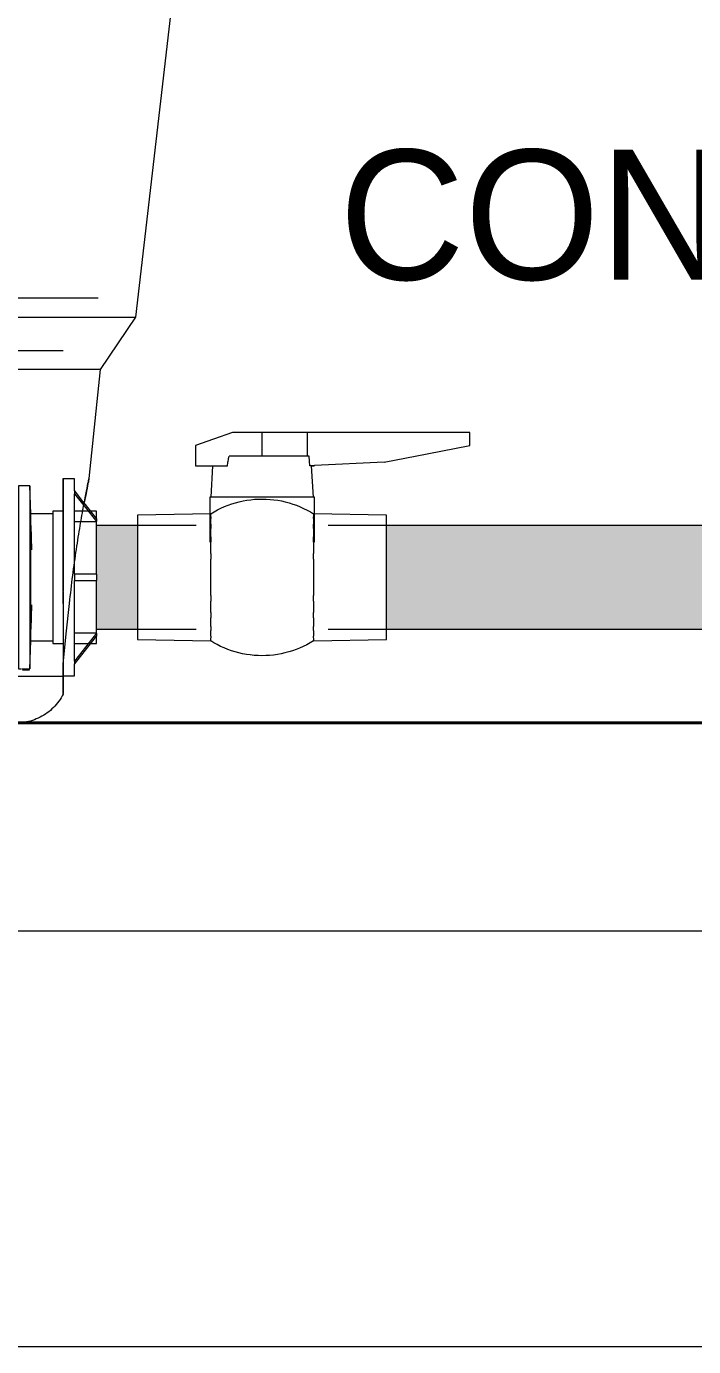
# Model space of a CAD drawing. Header units: metres. Extents: x 15 to 69.3, y -12.4 to 16.4.
# Drawn here: x 26.588 to 26.909, y 2.45 to 3.085 of the extents above; entities that cross this region are included whole.
import ezdxf

# ---------------------------------------------------------------- set-up
doc = ezdxf.new("R2010")
doc.units = ezdxf.units.M
doc.layers.add('1095_ARQ_BASE_COBERTA_dwg', color=7, linetype='Continuous', lineweight=5, true_color=0x767676)
doc.layers.add('A-FLOR', color=7, linetype='Continuous', lineweight=9, true_color=0x007f00)
for name, color, linetype, lineweight in [('A-WALL', 7, 'Continuous', 9), ('G-ANNO-TEXT', 7, 'Continuous', 5), ('KIRYA - PAREDE', 7, 'Continuous', 40), ('KIRYA - PAREDE VISTA', 7, 'Continuous', 15), ('KIRYA - PISO', 7, 'Continuous', 5), ('P-PIPE', 7, 'Continuous', 5), ('P-SANR-FIXT', 7, 'Continuous', 5), ('VEGETAÇÃO', 7, 'Continuous', 5)]:
    doc.layers.add(name, color=color, linetype=linetype, lineweight=lineweight)
doc.styles.add('Century Gothic_3', font='GOTHIC.TTF', dxfattribs={"height": 0.0625})

# ---------------------------------------------------------------- blocks, each defined once
blk = doc.blocks.new('1095_ARQ_BASE_COBERTA_dwg_A$C015C14DD-V19-AA')
at = {"layer": 'VEGETAÇÃO', "flags": 128}
for points in [[(-14.54564, 2.75), (-14.27045, 2.75), (-13.99619, 2.75)], [(-14.5362, 2.75), (-14.26101, 2.75), (-13.98675, 2.75)], [(-14.49842, 2.75), (-14.22323, 2.75), (-13.94897, 2.75)], [(-14.49741, 2.75), (-14.39323, 2.75), (-14.05365, 2.75)], [(-14.48797, 2.75), (-14.38379, 2.75), (-14.04421, 2.75)], [(-14.45964, 2.75), (-14.35545, 2.75), (-14.01588, 2.75)], [(-14.11093, 2.75), (-14.38519, 2.75), (-14.04562, 2.75)], [(-14.38509, 2.75), (-14.1099, 2.75), (-13.83564, 2.75)], [(-14.37464, 2.75), (-14.27045, 2.75), (-13.93088, 2.75)], [(-14.30544, 2.75), (-14.03026, 2.75), (-14.36983, 2.75)], [(-14.36519, 2.75), (-14.26101, 2.75), (-13.92143, 2.75)], [(-14.06657, 2.75), (-14.34083, 2.75), (-14.00125, 2.75)], [(-14.06657, 2.75), (-14.34083, 2.75), (-14.00125, 2.75)], [(-14.32742, 2.75), (-14.22323, 2.75), (-13.88366, 2.75)], [(-14.13444, 2.75), (-14.03026, 2.75), (-14.30452, 2.75)], [(-13.99527, 2.75), (-14.27045, 2.75), (-14.16477, 2.75)], [(-13.98582, 2.75), (-14.26101, 2.75), (-14.15532, 2.75)], [(-13.97691, 2.75), (-14.25209, 2.75), (-14.14641, 2.75)], [(-13.97783, 2.75), (-14.25209, 2.75), (-13.91252, 2.75)], [(-13.94805, 2.75), (-14.22323, 2.75), (-14.11755, 2.75)], [(-14.21408, 2.75), (-14.1099, 2.75), (-13.77032, 2.75)], [(-13.83471, 2.75), (-14.1099, 2.75), (-14.00421, 2.75)], [(-13.75507, 2.75), (-14.03026, 2.75), (-13.92457, 2.75)], [(-13.756, 2.75), (-14.03026, 2.75), (-13.69068, 2.75)]]:
    blk.add_lwpolyline(points, dxfattribs=at)
blk = doc.blocks.new('1095_ARQ_BASE_COBERTA_dwg-3608433-AA')
at = {"layer": 'KIRYA - PAREDE'}
for p, q in [((-13.86098, 2.75), (-15.98629, 2.75)), ((-11.81796, 2.75), (-13.86098, 2.75))]:
    blk.add_line(p, q, dxfattribs=at)
at = {"layer": 'KIRYA - PAREDE VISTA'}
for p, q in [((-13.46031, 2.75), (-15.98629, 2.75)), ((-14.71362, 2.75), (-14.01362, 2.75)), ((-14.01362, 2.75), (-14.71362, 2.75)), ((-14.09111, 2.75), (-11.81796, 2.75)), ((-11.81796, 2.75), (-14.07019, 2.75)), ((-13.79641, 2.75), (-13.96548, 2.75)), ((-13.62734, 2.75), (-13.96548, 2.75)), ((-13.62734, 2.75), (-13.79641, 2.75))]:
    blk.add_line(p, q, dxfattribs=at)
at = {"layer": 'KIRYA - PISO'}
for p, q in [((-11.81764, 2.75), (-15.98641, 2.75)), ((-11.81796, 2.75), (-15.98629, 2.75)), ((-11.81796, 2.75), (-15.98629, 2.75)), ((-11.81796, 2.75), (-15.98629, 2.75)), ((-11.81796, 2.75), (-15.98629, 2.75)), ((-11.8178, 2.75), (-15.5673, 2.75))]:
    blk.add_line(p, q, dxfattribs=at)
at = {"layer": 'KIRYA - PISO', "flags": 128}
blk.add_lwpolyline([(-11.81796, 2.75), (-15.81001, 2.75), (-15.98629, 2.75)], dxfattribs=at)
blk.add_blockref('1095_ARQ_BASE_COBERTA_dwg_A$C015C14DD-V19-AA', (0, 0))
blk = doc.blocks.new('Caixa d_água de polietileno 1000 a 5000 Litros - Fortlev - 1000 L-3619391-AA')
at = {"layer": 'P-SANR-FIXT', "color": 8, "true_color": 0x808080}
for p, q in [((-14.01281, 2.94521), (-13.99372, 3.11055)), ((-15.24281, 2.94521), (-14.01281, 2.94521)), ((-14.02981, 2.92), (-14.01281, 2.94521)), ((-14.02981, 2.92), (-15.2258, 2.92)), ((-14.03533, 2.86748), (-14.02981, 2.92)), ((-14.04781, 2.77225), (-14.57426, 2.77225))]:
    blk.add_line(p, q, dxfattribs=at)
at = {"layer": 'P-SANR-FIXT', "color": 254, "true_color": 0xd2d2d2}
for p, q in [((-14.03085, 2.95423), (-14.58522, 2.95423)), ((-14.05503, 2.95423), (-14.08479, 2.95423)), ((-14.03692, 2.95423), (-14.05503, 2.95423)), ((-14.03237, 2.95423), (-14.03692, 2.95423)), ((-14.03085, 2.95423), (-14.03237, 2.95423)), ((-14.09732, 2.92914), (-14.04777, 2.92914)), ((-14.08434, 2.92914), (-14.05368, 2.92914)), ((-14.05368, 2.92914), (-14.04777, 2.92914)), ((-14.04781, 2.83748), (-14.04781, 2.86748)), ((-14.04781, 2.81325), (-14.04781, 2.83748)), ((-14.04781, 2.80748), (-14.04781, 2.81299)), ((-14.04781, 2.80748), (-14.04781, 2.77823)), ((-14.06397, 2.77534), (-14.0673, 2.77534)), ((-14.06397, 2.77534), (-14.0673, 2.77534)), ((-14.04781, 2.77225), (-14.04809, 2.77225))]:
    blk.add_line(p, q, dxfattribs=at)
at = {"layer": 'P-SANR-FIXT', "color": 7, "true_color": 0xf9f9f9}
for p, q in [((-14.33307, 2.94521), (-14.03772, 2.94521)), ((-14.03743, 2.94521), (-14.03683, 2.94521)), ((-14.0546, 2.92), (-14.62781, 2.92)), ((-14.04988, 2.92), (-14.05435, 2.92)), ((-14.04837, 2.92), (-14.04978, 2.92))]:
    blk.add_line(p, q, dxfattribs=at)
at = {"layer": 'P-SANR-FIXT', "color": 7, "true_color": 0xefefef}
for p, q in [((-14.03683, 2.94521), (-14.01281, 2.94521)), ((-14.02981, 2.92), (-14.04837, 2.92)), ((-14.04849, 2.77225), (-14.06533, 2.77225)), ((-14.04809, 2.77225), (-14.04838, 2.77225))]:
    blk.add_line(p, q, dxfattribs=at)
at = {"layer": 'P-SANR-FIXT', "color": 8, "true_color": 0x808080, "flags": 128}
for points in [[(-14.04781, 2.77823), (-14.04626, 2.79286), (-14.04472, 2.80748)], [(-14.04781, 2.76386), (-14.04827, 2.76297), (-14.04877, 2.76211), (-14.0493, 2.76126), (-14.04987, 2.76044), (-14.05047, 2.75964), (-14.0511, 2.75886), (-14.05176, 2.75811), (-14.05245, 2.75739), (-14.05316, 2.75669), (-14.05391, 2.75602), (-14.05468, 2.75539), (-14.05548, 2.75478), (-14.0563, 2.75421), (-14.05714, 2.75367), (-14.05801, 2.75317), (-14.05889, 2.7527), (-14.05979, 2.75227), (-14.06071, 2.75187), (-14.06164, 2.75151), (-14.06258, 2.75118), (-14.06354, 2.7509), (-14.06451, 2.75065), (-14.06549, 2.75045)]]:
    blk.add_lwpolyline(points, dxfattribs=at)
at = {"layer": 'P-SANR-FIXT', "color": 8, "true_color": 0x808080}
for points, knots in [([(-14.04472, 2.80748), (-14.04423, 2.81197), (-14.0432, 2.82093), (-14.0414, 2.83368), (-14.03957, 2.84512), (-14.03786, 2.8547), (-14.03599, 2.86436), (-14.03535, 2.86748), (-14.03533, 2.86748)], [-1, -1, -1, -1, -0.857143, -0.714286, -0.571429, -0.428571, -0.285714, 0, 0, 0, 0]), ([(-14.04781, 2.76386), (-14.04781, 2.76384), (-14.04781, 2.7639), (-14.04781, 2.76415), (-14.04781, 2.76445), (-14.04781, 2.76477), (-14.04781, 2.76514), (-14.04781, 2.76566), (-14.04781, 2.76646), (-14.04781, 2.76757), (-14.04781, 2.76932), (-14.04781, 2.77098), (-14.04781, 2.77225)], [-1, -1, -1, -1, -0.833333, -0.75, -0.666667, -0.583333, -0.5, -0.416667, -0.333333, -0.25, -0.166667, 0, 0, 0, 0])]:
    blk.add_open_spline(points, degree=3, knots=knots, dxfattribs=at)
at = {"layer": 'P-SANR-FIXT', "color": 254, "true_color": 0xd2d2d2}
for points, knots in [([(-14.03533, 2.86748), (-14.03535, 2.86748), (-14.03595, 2.86457), (-14.0372, 2.85807), (-14.0376, 2.85596)], [-1, -1, -1, -1, -0.7142857, -0.6001887, -0.6001887, -0.6001887, -0.6001887]), ([(-14.04781, 2.77225), (-14.04781, 2.77121), (-14.04781, 2.76983), (-14.04781, 2.76833), (-14.04781, 2.76736), (-14.04781, 2.76661), (-14.04781, 2.76607), (-14.04781, 2.76572), (-14.04781, 2.76546), (-14.04781, 2.76526), (-14.04781, 2.76507), (-14.04781, 2.76484), (-14.04781, 2.7646), (-14.04781, 2.76445), (-14.04781, 2.76438)], [-1, -1, -1, -1, -0.875, -0.8125, -0.75, -0.6875, -0.625, -0.5625, -0.53125, -0.5, -0.46875, -0.4375, -0.375, -0.3117125, -0.3117125, -0.3117125, -0.3117125])]:
    blk.add_open_spline(points, degree=3, knots=knots, dxfattribs=at)
at = {"layer": 'P-SANR-FIXT', "color": 8, "true_color": 0x808080}
for points in [[(-14.04781, 2.77225), (-14.04781, 2.77321), (-14.04781, 2.77518), (-14.04781, 2.7772), (-14.04781, 2.77823)], [(-14.04781, 2.77264), (-14.04781, 2.77251), (-14.04781, 2.77238), (-14.04781, 2.77225)]]:
    blk.add_open_spline(points, degree=3, dxfattribs=at)
at = {"layer": 'P-SANR-FIXT', "color": 7, "true_color": 0xefefef}
blk.add_open_spline([(-14.04781, 2.77519), (-14.04781, 2.77462), (-14.04781, 2.77405), (-14.04781, 2.77348)], degree=3, dxfattribs=at)
at = {"layer": 'P-SANR-FIXT', "color": 254, "true_color": 0xd2d2d2}
for points in [[(-14.04781, 2.77348), (-14.04781, 2.7732), (-14.04781, 2.77292), (-14.04781, 2.77264)], [(-14.04781, 2.76419), (-14.04781, 2.76397), (-14.04781, 2.76385), (-14.04781, 2.76386)]]:
    blk.add_open_spline(points, degree=3, dxfattribs=at)
blk = doc.blocks.new('Adaptador Soldavel com Anel para Caixa Dagua - Fortlev - Standard-3575439-AA')
at = {"layer": 'P-PIPE', "color": 253, "true_color": 0xa6a6a6}
for p, q in [((-14.06381, 2.864), (-14.06931, 2.864)), ((-14.06931, 2.864), (-14.06931, 2.8314)), ((-14.06337, 2.8505), (-14.06381, 2.864)), ((-14.06381, 2.864), (-14.06381, 2.86333)), ((-14.04231, 2.86735), (-14.04781, 2.86735)), ((-14.04781, 2.86735), (-14.04781, 2.82)), ((-14.04231, 2.86174), (-14.04231, 2.86735)), ((-14.06381, 2.86332), (-14.06381, 2.82)), ((-14.04231, 2.86174), (-14.04231, 2.86024)), ((-14.03775, 2.85591), (-14.04231, 2.86174)), ((-14.04231, 2.82698), (-14.04231, 2.86024)), ((-14.04231, 2.86024), (-14.03788, 2.85458)), ((-14.06931, 2.8535), (-14.08481, 2.8535)), ((-14.08481, 2.8535), (-14.08481, 2.85341)), ((-14.08481, 2.85263), (-14.08481, 2.85341)), ((-14.08481, 2.85341), (-14.07581, 2.85341)), ((-14.08481, 2.85263), (-14.08481, 2.84545)), ((-14.07581, 2.85263), (-14.08481, 2.85263)), ((-14.07581, 2.84536), (-14.07581, 2.85341)), ((-14.04781, 2.85185), (-14.05281, 2.85185)), ((-14.05281, 2.85185), (-14.05281, 2.82)), ((-14.03834, 2.85185), (-14.04231, 2.85185)), ((-14.08481, 2.8505), (-14.09881, 2.8505)), ((-14.09881, 2.8505), (-14.09881, 2.82)), ((-14.08481, 2.84536), (-14.08481, 2.8419)), ((-14.07581, 2.84536), (-14.08481, 2.84536)), ((-14.05281, 2.8505), (-14.06337, 2.8505)), ((-14.06337, 2.84641), (-14.06337, 2.8505)), ((-14.06337, 2.82), (-14.06337, 2.84635)), ((-14.06281, 2.8332), (-14.06319, 2.845)), ((-14.04231, 2.8468), (-14.03949, 2.8468)), ((-14.08481, 2.84157), (-14.08481, 2.8419)), ((-14.08481, 2.8419), (-14.08123, 2.8419)), ((-14.08481, 2.84157), (-14.08481, 2.82246)), ((-14.08123, 2.84157), (-14.08481, 2.84157)), ((-14.07581, 2.84157), (-14.08103, 2.84157)), ((-14.08097, 2.8419), (-14.07581, 2.8419)), ((-14.07581, 2.82245), (-14.07581, 2.8419)), ((-14.06931, 2.83139), (-14.06931, 2.82)), ((-14.09881, 2.82), (-14.09881, 2.7895)), ((-14.08481, 2.82245), (-14.08481, 2.82)), ((-14.07581, 2.82245), (-14.08481, 2.82245)), ((-14.08481, 2.82), (-14.08481, 2.81755)), ((-14.06931, 2.82), (-14.06931, 2.776)), ((-14.06381, 2.82), (-14.06381, 2.776)), ((-14.06337, 2.7895), (-14.06337, 2.82)), ((-14.05281, 2.82), (-14.05281, 2.78815)), ((-14.04781, 2.82), (-14.04781, 2.81314)), ((-14.08481, 2.81755), (-14.07583, 2.81755)), ((-14.08481, 2.81754), (-14.08481, 2.79843)), ((-14.07581, 2.7981), (-14.07581, 2.81755)), ((-14.06319, 2.795), (-14.06281, 2.8068)), ((-14.04781, 2.81288), (-14.04781, 2.79633)), ((-14.08481, 2.7981), (-14.08481, 2.79843)), ((-14.07581, 2.79843), (-14.08481, 2.79843)), ((-14.08481, 2.7981), (-14.08481, 2.79464)), ((-14.07581, 2.7981), (-14.08481, 2.7981)), ((-14.08481, 2.79464), (-14.07581, 2.79464)), ((-14.08481, 2.79455), (-14.08481, 2.78737)), ((-14.07581, 2.78659), (-14.07581, 2.79464)), ((-14.04781, 2.79618), (-14.04781, 2.77309)), ((-14.09881, 2.7895), (-14.08481, 2.7895)), ((-14.06381, 2.776), (-14.06337, 2.7895)), ((-14.06337, 2.7895), (-14.05281, 2.7895)), ((-14.05281, 2.78815), (-14.04889, 2.78815)), ((-14.04867, 2.78815), (-14.04802, 2.78815)), ((-14.08481, 2.78659), (-14.08481, 2.78737)), ((-14.07581, 2.78737), (-14.08481, 2.78737)), ((-14.08481, 2.78659), (-14.08481, 2.7865)), ((-14.07581, 2.78659), (-14.08481, 2.78659)), ((-14.08481, 2.7865), (-14.06931, 2.7865)), ((-14.06931, 2.776), (-14.06785, 2.776)), ((-14.06758, 2.776), (-14.06381, 2.776))]:
    blk.add_line(p, q, dxfattribs=at)
at = {"layer": 'P-PIPE', "color": 254, "true_color": 0xdfdfdf}
blk.add_line((-14.04231, 2.86712), (-14.04231, 2.86735), dxfattribs=at)
at = {"layer": 'P-PIPE'}
for p, q in [((-14.03181, 2.85185), (-14.03834, 2.85185)), ((-14.03181, 2.8483), (-14.03181, 2.85185)), ((-14.03924, 2.8468), (-14.03181, 2.8468)), ((-14.03181, 2.8483), (-14.03181, 2.8468)), ((-14.03181, 2.8215), (-14.03181, 2.8468)), ((-14.04231, 2.8215), (-14.04231, 2.82698)), ((-14.04231, 2.8215), (-14.04231, 2.82)), ((-14.04231, 2.82), (-14.04231, 2.8185)), ((-14.03181, 2.8215), (-14.03181, 2.82)), ((-14.03181, 2.82), (-14.03181, 2.8185)), ((-14.04231, 2.77976), (-14.04231, 2.8185)), ((-14.03181, 2.7932), (-14.03181, 2.8185)), ((-14.03181, 2.7932), (-14.04231, 2.7932)), ((-14.04231, 2.78815), (-14.03181, 2.78815)), ((-14.03181, 2.7932), (-14.03181, 2.7917)), ((-14.03181, 2.78815), (-14.03181, 2.7917)), ((-14.04231, 2.77976), (-14.04231, 2.77826)), ((-14.04231, 2.77265), (-14.04231, 2.77826)), ((-14.04781, 2.77309), (-14.04781, 2.77265)), ((-14.04781, 2.77265), (-14.04231, 2.77265))]:
    blk.add_line(p, q, dxfattribs=at)
at = {"layer": 'P-PIPE', "flags": 128}
for points in [[(-14.03788, 2.85458), (-14.03706, 2.85352), (-14.03181, 2.8468)], [(-14.03181, 2.8483), (-14.03706, 2.85502), (-14.03763, 2.85576)], [(-14.03181, 2.8215), (-14.03706, 2.8215), (-14.04231, 2.8215)], [(-14.04231, 2.8185), (-14.03706, 2.8185), (-14.03181, 2.8185)], [(-14.03181, 2.7932), (-14.03706, 2.78648), (-14.04231, 2.77976)], [(-14.04231, 2.77826), (-14.03706, 2.78498), (-14.03181, 2.7917)]]:
    blk.add_lwpolyline(points, dxfattribs=at)
blk = doc.blocks.new('AF_Registro Esfera VS Compacto - Soldável - 50 mm-3437326-AA')
at = {"layer": 'P-PIPE'}
for p, q in [((-13.95203, 2.8896), (-13.96629, 2.8896)), ((-13.93017, 2.8896), (-13.95203, 2.8896)), ((-13.95203, 2.87826), (-13.95203, 2.8896)), ((-13.85203, 2.8896), (-13.93017, 2.8896)), ((-13.93017, 2.87826), (-13.93017, 2.8896)), ((-13.85203, 2.88337), (-13.85203, 2.8896)), ((-13.98403, 2.88338), (-13.98403, 2.8736)), ((-13.95203, 2.87826), (-13.96794, 2.87826)), ((-13.92937, 2.87826), (-13.95203, 2.87826)), ((-13.98403, 2.8736), (-13.96873, 2.8736)), ((-13.97582, 2.8736), (-13.97673, 2.8586)), ((-13.92722, 2.8736), (-13.92907, 2.8736)), ((-13.92825, 2.8736), (-13.92907, 2.8736)), ((-13.92733, 2.8586), (-13.92825, 2.8736)), ((-13.92815, 2.8736), (-13.92722, 2.8736)), ((-13.89328, 2.87545), (-13.92683, 2.87382)), ((-13.97723, 2.8586), (-13.97723, 2.83685)), ((-13.95203, 2.8586), (-13.97723, 2.8586)), ((-13.92683, 2.8586), (-13.95203, 2.8586)), ((-13.92683, 2.83685), (-13.92683, 2.8586)), ((-13.97673, 2.8506), (-14.01193, 2.84992)), ((-14.01193, 2.84992), (-14.01193, 2.79008)), ((-13.97673, 2.84923), (-13.97673, 2.85036)), ((-13.97673, 2.8491), (-13.97673, 2.84837)), ((-13.97673, 2.84553), (-13.97673, 2.84837)), ((-13.97673, 2.84554), (-13.97673, 2.84357)), ((-13.89213, 2.84992), (-13.92733, 2.8506)), ((-13.92733, 2.85036), (-13.92733, 2.84931)), ((-13.92733, 2.84837), (-13.92733, 2.8491)), ((-13.92733, 2.84837), (-13.92733, 2.84553)), ((-13.92733, 2.84357), (-13.92733, 2.84554)), ((-13.89213, 2.79008), (-13.89213, 2.84992)), ((-13.97673, 2.8395), (-13.97673, 2.84358)), ((-13.97673, 2.83951), (-13.97673, 2.83685)), ((-13.92733, 2.84358), (-13.92733, 2.8395)), ((-13.92733, 2.83685), (-13.92733, 2.83951)), ((-13.97673, 2.83146), (-13.97673, 2.83687)), ((-13.92733, 2.83687), (-13.92733, 2.83146)), ((-13.97673, 2.83147), (-13.97673, 2.82877)), ((-13.97673, 2.81122), (-13.97673, 2.82878)), ((-13.92733, 2.82877), (-13.92733, 2.83147)), ((-13.92733, 2.82878), (-13.92733, 2.81122)), ((-13.97673, 2.81123), (-13.97673, 2.80853)), ((-13.97673, 2.80313), (-13.97673, 2.80854)), ((-13.92733, 2.80853), (-13.92733, 2.81123)), ((-13.92733, 2.80854), (-13.92733, 2.80313)), ((-13.97673, 2.80315), (-13.97673, 2.80049)), ((-13.97673, 2.79642), (-13.97673, 2.8005)), ((-13.92733, 2.80049), (-13.92733, 2.80315)), ((-13.92733, 2.8005), (-13.92733, 2.79642)), ((-13.97673, 2.79643), (-13.97673, 2.79446)), ((-13.97673, 2.79163), (-13.97673, 2.79447)), ((-13.92733, 2.79446), (-13.92733, 2.79643)), ((-13.92733, 2.79447), (-13.92733, 2.79163)), ((-14.01193, 2.79008), (-13.97673, 2.7894)), ((-13.97673, 2.79163), (-13.97673, 2.7909)), ((-13.97673, 2.7894), (-13.97673, 2.79077)), ((-13.92733, 2.7909), (-13.92733, 2.79163)), ((-13.92733, 2.79077), (-13.92733, 2.7894)), ((-13.92733, 2.7894), (-13.89213, 2.79008))]:
    blk.add_line(p, q, dxfattribs=at)
at = {"layer": 'P-PIPE', "flags": 128}
for points in [[(-13.96629, 2.8896), (-13.97544, 2.88639), (-13.98403, 2.88338)], [(-13.89328, 2.87545), (-13.87265, 2.87941), (-13.85203, 2.88337)], [(-13.92907, 2.8736), (-13.92922, 2.87593), (-13.92937, 2.87826)], [(-13.92683, 2.87382), (-13.92703, 2.87371), (-13.92722, 2.8736)], [(-13.92722, 2.8736), (-13.92703, 2.87371), (-13.92683, 2.87382)], [(-13.97673, 2.8506), (-13.97513, 2.85156), (-13.97349, 2.85245), (-13.97182, 2.85327), (-13.97011, 2.85403), (-13.96838, 2.85472), (-13.96662, 2.85534), (-13.96483, 2.85588), (-13.96303, 2.85636), (-13.96121, 2.85676), (-13.95937, 2.85709), (-13.95752, 2.85735), (-13.95566, 2.85753), (-13.9538, 2.85764), (-13.95193, 2.85767), (-13.95007, 2.85763), (-13.94821, 2.85752), (-13.94635, 2.85733), (-13.9445, 2.85706), (-13.94267, 2.85673), (-13.94085, 2.85631), (-13.93904, 2.85583), (-13.93726, 2.85528), (-13.93551, 2.85465), (-13.93377, 2.85395), (-13.93207, 2.85319), (-13.9304, 2.85236), (-13.92877, 2.85146), (-13.92733, 2.8506)], [(-13.92733, 2.7894), (-13.92893, 2.78844), (-13.93057, 2.78755), (-13.93225, 2.78673), (-13.93395, 2.78597), (-13.93569, 2.78528), (-13.93745, 2.78466), (-13.93923, 2.78412), (-13.94104, 2.78364), (-13.94286, 2.78324), (-13.94469, 2.78291), (-13.94654, 2.78265), (-13.9484, 2.78247), (-13.95026, 2.78236), (-13.95213, 2.78233), (-13.95399, 2.78237), (-13.95586, 2.78248), (-13.95771, 2.78267), (-13.95956, 2.78294), (-13.9614, 2.78327), (-13.96322, 2.78369), (-13.96502, 2.78417), (-13.9668, 2.78472), (-13.96856, 2.78535), (-13.97029, 2.78605), (-13.97199, 2.78681), (-13.97366, 2.78764), (-13.9753, 2.78854), (-13.97673, 2.7894)]]:
    blk.add_lwpolyline(points, dxfattribs=at)
at = {"layer": 'P-PIPE'}
blk.add_open_spline([(-13.96873, 2.8736), (-13.9686, 2.87438), (-13.96834, 2.87593), (-13.96807, 2.87748), (-13.96794, 2.87826)], degree=3, dxfattribs=at)

msp = doc.modelspace()

# ---------------------------------------------------------------- hatches: boundary and pattern name
at = {"layer": 'P-PIPE', "true_color": 0x00ffff}
for points in [[(26.62659, 2.82), (26.64121, 2.82), (26.64121, 2.845), (26.62134, 2.845), (26.62134, 2.82)], [(26.81615, 2.82), (27.14684, 2.82), (27.14684, 2.845), (26.76101, 2.84495), (26.76101, 2.82)], [(26.62134, 2.795), (26.64121, 2.795), (26.64121, 2.82), (26.62134, 2.82), (26.62134, 2.79585)], [(27.1418, 2.795), (27.14684, 2.79519), (27.14684, 2.82), (26.76101, 2.82), (26.76101, 2.795), (27.01154, 2.795)]]:
    msp.add_hatch(color=4, dxfattribs=at).paths.add_polyline_path(points)

# ---------------------------------------------------------------- linework, layer by layer
at = {"layer": 'A-FLOR', "color": 9, "true_color": 0xaad4aa}
for p, q in [((28.72534, 2.75), (25.07534, 2.75)), ((25.22534, 2.65), (28.57534, 2.65))]:
    msp.add_line(p, q, dxfattribs=at)
at = {"layer": 'A-WALL', "color": 253, "true_color": 0xaaaaaa}
msp.add_line((25.07534, 2.45), (28.72534, 2.45), dxfattribs=at)
at = {"layer": 'P-PIPE'}
for p, q in [((26.66937, 2.845), (26.62134, 2.845)), ((27.17274, 2.845), (26.73285, 2.845)), ((26.62134, 2.795), (26.66937, 2.795)), ((26.73285, 2.795), (27.17274, 2.795))]:
    msp.add_line(p, q, dxfattribs=at)

# ---------------------------------------------------------------- block references
at = {"layer": '1095_ARQ_BASE_COBERTA_dwg', "color": 7}
msp.add_blockref('1095_ARQ_BASE_COBERTA_dwg-3608433-AA', (40.65314, 0), dxfattribs=at)
at = {"layer": 'P-PIPE'}
msp.add_blockref('AF_Registro Esfera VS Compacto - Soldável - 50 mm-3437326-AA', (40.65314, 0), dxfattribs=at)
at = {"layer": 'P-PIPE', "color": 253, "true_color": 0xa6a6a6}
msp.add_blockref('Adaptador Soldavel com Anel para Caixa Dagua - Fortlev - Standard-3575439-AA', (40.65314, 0), dxfattribs=at)
at = {"layer": 'P-SANR-FIXT', "color": 254, "true_color": 0xd2d2d2}
msp.add_blockref('Caixa d_água de polietileno 1000 a 5000 Litros - Fortlev - 1000 L-3619391-AA', (40.65314, 0), dxfattribs=at)

# ---------------------------------------------------------------- next in the draw order: texts
at = {"layer": 'G-ANNO-TEXT', "insert": (26.73824, 3.02566), "char_height": 0.0625, "width": 0.5712023, "attachment_point": 1, "style": 'Century Gothic_3', "bg_fill": 3, "box_fill_scale": 1.25, "bg_fill_color": 256, "bg_fill_true_color": 13158600, "bg_fill_transparency": 0}
msp.add_mtext('CONSUMO', dxfattribs=at)

doc.saveas('drawing.dxf')
